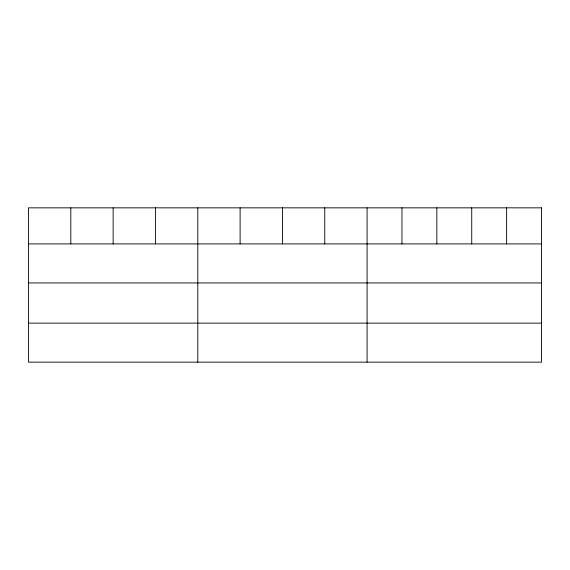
<?xml version="1.0" encoding="UTF-8"?>
<svg xmlns="http://www.w3.org/2000/svg" width="570" height="570" viewBox="0 0 570 570"><rect width="100%" height="100%" fill="white"/><g stroke="black" fill="none" stroke-linecap="round" stroke-linejoin="round"><path stroke-width="0.85" d="M28.5 243.91L541.5 243.91M28.5 282.934L541.5 282.934M28.5 323.133L541.5 323.133M506.616 207.843L506.616 243.91M471.732 207.843L471.732 243.91M436.848 207.843L436.848 243.91M401.964 207.843L401.964 243.91M367.08 207.843L367.08 362.157M324.757 207.843L324.757 243.91M282.435 207.843L282.435 243.91M240.113 207.843L240.113 243.91M197.79 207.843L197.79 362.157M155.468 207.843L155.468 243.91M113.145 207.843L113.145 243.91M70.823 207.843L70.823 243.91M541.5 207.843L28.5 207.843L28.5 362.157L541.5 362.157L541.5 207.843"/></g></svg>
